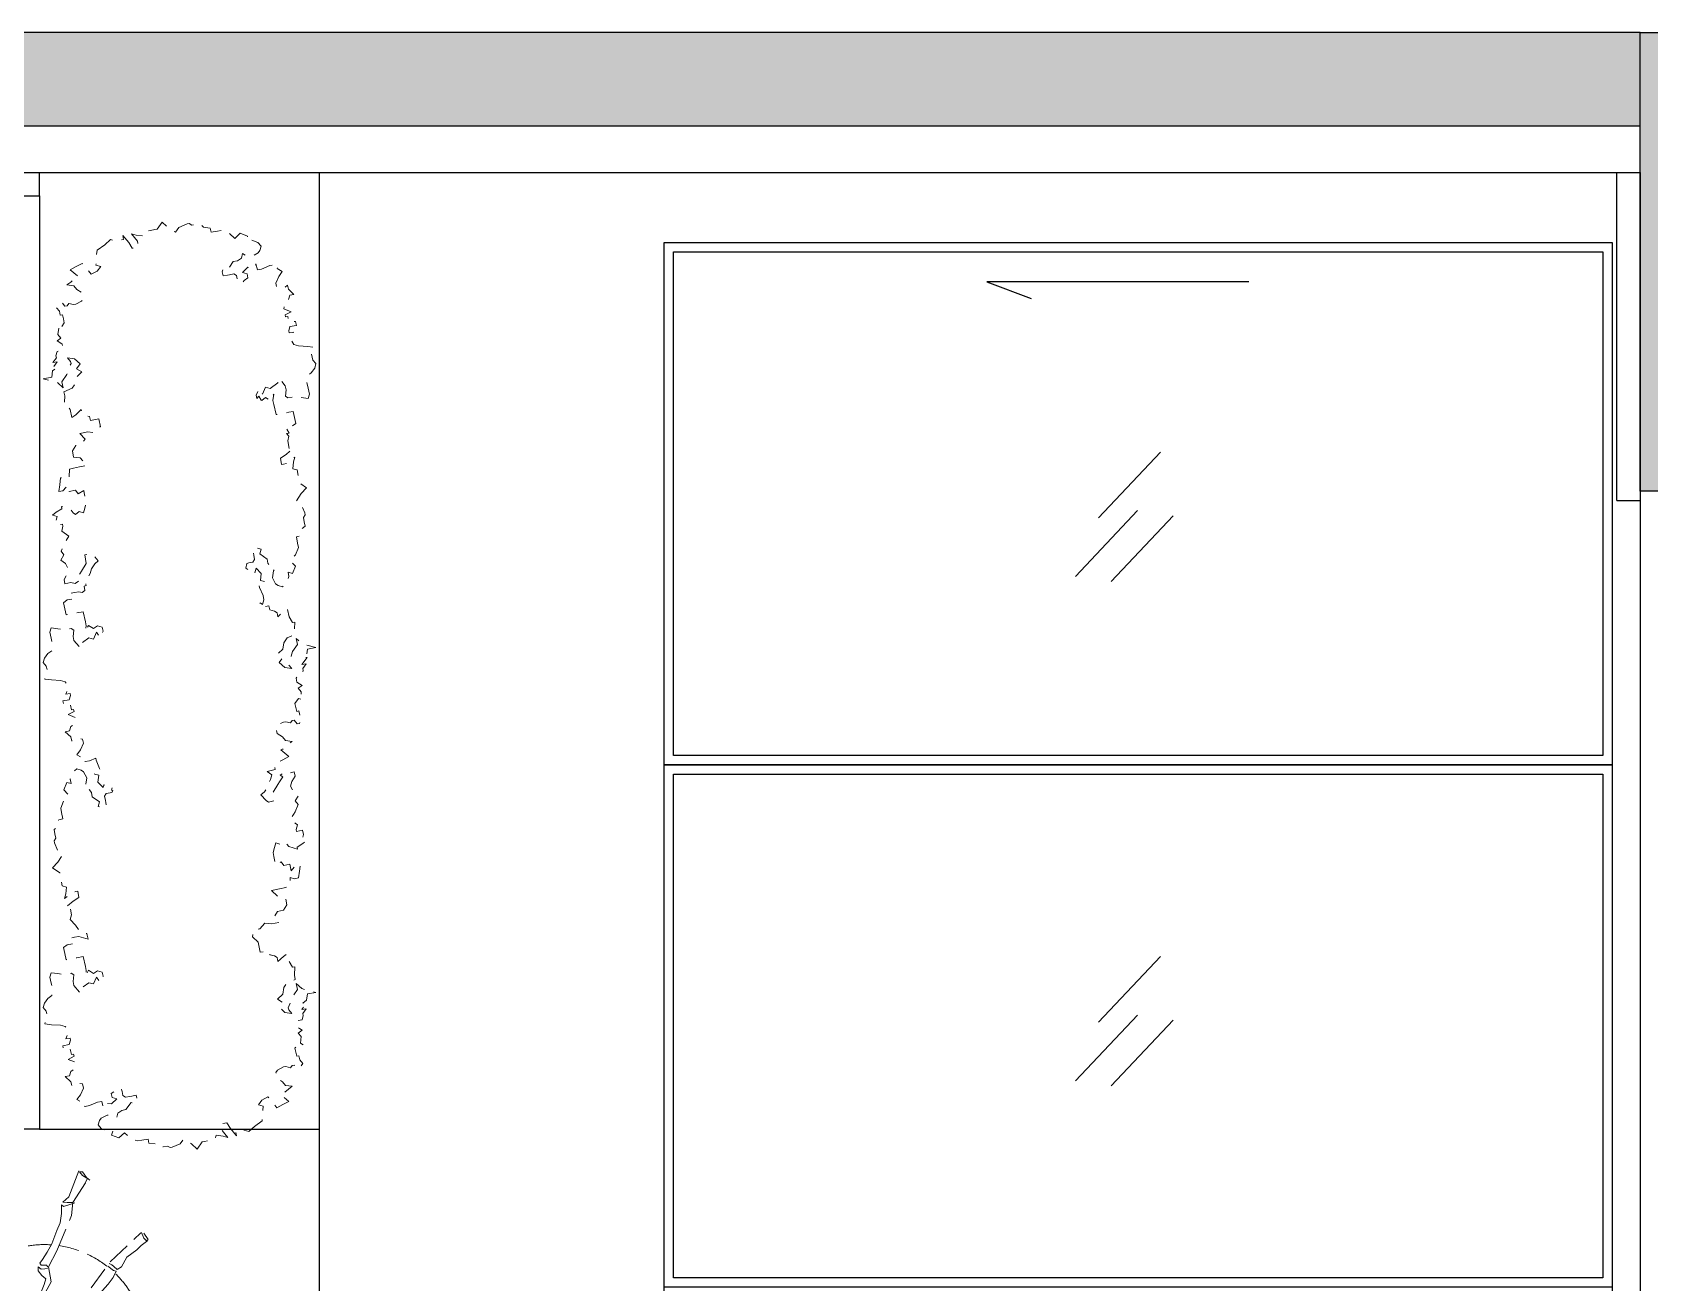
# Model space of a CAD drawing. Header units: millimetres. Extents: x -108767 to 78913, y -380878 to 1470.
# Drawn here: x -52574 to -49111, y -186664 to -183985 of the extents above; entities that cross this region are included whole.
import ezdxf

# ---------------------------------------------------------------- set-up
doc = ezdxf.new("R2010")
doc.units = ezdxf.units.MM
doc.header["$LTSCALE"] = 10
doc.linetypes.add('DASH', pattern=[0.35, 0.25, -0.1])
for name, color, linetype in [('NW-01-wall(原有墙体)', 255, 'Continuous'), ('NW-01-windows(窗户)', 42, 'Continuous'), ('NW-02-fr(地面家具)', 74, 'Continuous'), ('NW-02-free(活动家具)', 241, 'Continuous'), ('NW-03-地面铺装', 8, 'Continuous'), ('NW-05-立面填充', 250, 'Continuous'), ('NW-完成面（用于平面）', 43, 'Continuous')]:
    doc.layers.add(name, color=color, linetype=linetype)

# ---------------------------------------------------------------- blocks, each defined once
blk = doc.blocks.new('A$Cb6984508')
at = {"layer": 'NW-02-free(活动家具)', "color": 8, "linetype": 'DASH', "lineweight": 5, "ltscale": 20}
for p, q in [((501.5, 592.4), (487.3, 555.6)), ((502.4, 590.8), (508.8, 590.3)), ((509.2, 582.3), (502.4, 590.8)), ((508.8, 590.3), (517.4, 578.7)), ((487.3, 555.6), (479.5, 536.7)), ((488.1, 525.1), (515.6, 567.4)), ((518.3, 577.2), (509.2, 582.3)), ((515.6, 567.4), (519.2, 575.6)), ((517.4, 578.7), (524.9, 572.7)), ((464.3, 519.9), (468.5, 516.1)), ((464.3, 519.9), (464.4, 501.5)), ((479.5, 536.7), (467.2, 525.7)), ((467.2, 525.7), (476.1, 524.5)), ((468.5, 516.1), (484.3, 520.9)), ((476.1, 524.5), (488.1, 525.1)), ((484.3, 520.9), (492.9, 523.8)), ((485.5, 496.9), (488.1, 525.1)), ((454, 421.6), (485.5, 496.9)), ((464.4, 501.5), (461.4, 481.3)), ((454.2, 464.9), (443.7, 436.3)), ((461.4, 481.3), (454.2, 464.9)), ((568.3, 397.6), (634.1, 459.5)), ((635.6, 460.3), (640.3, 448.5)), ((650, 445.8), (640.5, 459)), ((235.1, 423.5), (227.7, 411.1)), ((238.2, 425.2), (235.1, 423.5)), ((236.2, 417.9), (240.8, 420.5)), ((237.5, 408.3), (236.2, 417.9)), ((266.2, 393.7), (238, 429.2)), ((433.4, 418.1), (423.7, 402.4)), ((443.7, 436.3), (433.4, 418.1)), ((436.5, 387), (454, 421.6)), ((625.5, 423.7), (603.9, 407.4)), ((634.6, 433), (625.5, 423.7)), ((649.3, 443.4), (634.6, 433)), ((640.3, 448.5), (645.3, 443.2)), ((645.3, 443.2), (650, 445.8)), ((1.4, 400.5), (0, 395.6)), ((0, 395.6), (4.2, 391.8)), ((14.5, 410), (1.4, 400.5)), ((3.3, 393.4), (13.7, 378.7)), ((4.2, 391.8), (8, 396)), ((8, 396), (15.6, 404.4)), ((55, 371.1), (16.9, 409.3)), ((227.7, 411.1), (237.5, 408.3)), ((236.8, 405.9), (248.5, 396.1)), ((248.5, 396.1), (260.9, 388.7)), ((260.9, 388.7), (267.5, 384.2)), ((285.9, 369.9), (266.2, 393.7)), ((267.5, 384.2), (271.9, 376.4)), ((414.1, 386.7), (414.5, 378.7)), ((414.1, 386.7), (420.8, 382.2)), ((423.7, 402.4), (417.7, 394.9)), ((417.7, 394.9), (420.3, 390.2)), ((420.3, 390.2), (432.3, 390.8)), ((420.8, 382.2), (428.7, 382.6)), ((428.7, 382.6), (434.3, 383.7)), ((432.3, 390.8), (434.1, 387.7)), ((434.1, 387.7), (435, 386.1)), ((442.2, 355.2), (436.5, 387)), ((527.8, 341.9), (568.3, 397.6)), ((563.1, 388.5), (575.7, 378.8)), ((571.8, 391.4), (566, 394.3)), ((576, 387.6), (571.8, 391.4)), ((583.5, 381.5), (576, 387.6)), ((592.9, 386.8), (583.5, 381.5)), ((603.9, 407.4), (592.9, 386.8)), ((13.7, 378.7), (21.6, 364.6)), ((16, 369.2), (16, 374.7)), ((21.6, 364.6), (33.3, 354.8)), ((33.3, 354.8), (42.8, 341.7)), ((88.7, 322.3), (55, 371.1)), ((271.9, 376.4), (281.6, 359.2)), ((281.6, 359.2), (292, 344.5)), ((309.1, 339.7), (285.9, 369.9)), ((414.5, 378.7), (422.2, 368.7)), ((422.2, 368.7), (430.6, 361.1)), ((427.3, 348.9), (423, 338.2)), ((430.6, 361.1), (427.3, 348.9)), ((428.9, 331.3), (442.2, 355.2)), ((564.3, 350.1), (556.7, 341.7)), ((574.8, 364.3), (564.3, 350.1)), ((580.9, 377.5), (574.8, 364.3)), ((575.7, 378.8), (580.9, 377.5)), ((42.8, 341.7), (59.4, 330.5)), ((59.4, 330.5), (68, 318.9)), ((68, 318.9), (75.9, 304.8)), ((92.5, 326.5), (88.7, 322.3)), ((144.1, 304.2), (88.7, 322.3)), ((89.7, 302.3), (91.5, 313.6)), ((96.9, 318.7), (91.3, 303.2)), ((91.5, 313.6), (92.5, 326.5)), ((292, 344.5), (305.5, 331.5)), ((305.5, 331.5), (304.7, 314.7)), ((304.7, 314.7), (311.6, 306.2)), ((345.4, 319.1), (309.1, 339.7)), ((315.6, 320.8), (323, 333.2)), ((319.2, 314.6), (315.6, 320.8)), ((318, 305.7), (319.2, 314.6)), ((331.4, 325.6), (325.4, 318.1)), ((325.4, 318.1), (327.2, 315)), ((327.2, 315), (328.9, 311.9)), ((328.9, 311.9), (333.1, 308.1)), ((350.1, 288.9), (345.4, 319.1)), ((418.7, 327.6), (404.6, 305.2)), ((423, 338.2), (418.7, 327.6)), ((420.4, 310), (428.9, 331.3)), ((481.9, 299.5), (527.8, 341.9)), ((531.7, 313.2), (517.8, 301.3)), ((540.8, 322.5), (531.7, 313.2)), ((556.7, 341.7), (540.8, 322.5)), ((75.9, 304.8), (84.6, 293.2)), ((84.6, 293.2), (87.7, 295)), ((87.7, 295), (89.7, 302.3)), ((91.3, 303.2), (94.1, 294.5)), ((94.1, 294.5), (104.1, 287.8)), ((104.1, 287.8), (110.5, 287.3)), ((110.5, 287.3), (132.3, 285.2)), ((132.3, 285.2), (141.3, 280)), ((141.3, 280), (156.2, 271.9)), ((165.6, 291.7), (144.1, 304.2)), ((203.5, 286.3), (165.6, 291.7)), ((191.3, 275.3), (198, 285.3)), ((203.5, 286.3), (199.3, 275.7)), ((237.4, 266.4), (203.5, 286.3)), ((311.6, 306.2), (318, 305.7)), ((333.1, 308.1), (333.3, 304.1)), ((333.3, 304.1), (339, 286.7)), ((339, 286.7), (344.5, 273.3)), ((360.7, 270.1), (350.1, 288.9)), ((391.9, 287.7), (383.6, 276.9)), ((394.8, 293.5), (391.9, 287.7)), ((392.9, 267.7), (407.9, 288.5)), ((400.1, 298.6), (394.8, 293.5)), ((399.9, 240.8), (481.9, 299.5)), ((404.6, 305.2), (400.1, 298.6)), ((407.9, 288.5), (420.4, 310)), ((465.8, 284.2), (468.8, 271.5)), ((480, 273.7), (469.6, 288.4)), ((517.8, 301.3), (480, 273.7)), ((156.2, 271.9), (162.6, 271.5)), ((162.6, 271.5), (168.2, 272.5)), ((168.2, 272.5), (178.6, 272.3)), ((178.6, 272.3), (186.8, 268.7)), ((186.8, 268.7), (191.7, 267.3)), ((191.7, 267.3), (191.3, 275.3)), ((199.3, 275.7), (197, 272.4)), ((197, 272.4), (197.2, 268.4)), ((197.2, 268.4), (199.9, 263.7)), ((199.9, 263.7), (205.6, 260.8)), ((205.6, 260.8), (214.9, 251.6)), ((214.9, 251.6), (229.8, 243.5)), ((229.8, 243.5), (235.3, 244.6)), ((235.3, 244.6), (241.1, 241.7)), ((263.5, 242), (237.4, 266.4)), ((344.5, 273.3), (352.6, 255.3)), ((352.6, 255.3), (357, 247.5)), ((357, 247.5), (370.6, 216.1)), ((380.5, 227.8), (360.7, 270.1)), ((371.1, 255.4), (370.6, 249)), ((370.6, 249), (370.6, 249)), ((378.2, 271.8), (371.1, 255.4)), ((383.6, 276.9), (378.2, 271.8)), ((382.3, 239.1), (391.3, 252.4)), ((391.3, 252.4), (392.9, 267.7)), ((450.5, 253), (432, 238.4)), ((473.9, 266.2), (450.5, 253)), ((468.8, 271.5), (473.9, 266.2)), ((241.1, 241.7), (252.6, 235.9)), ((252.6, 235.9), (264.3, 226)), ((318, 211.1), (263.5, 242)), ((264.3, 226), (275.8, 220.2)), ((275.8, 220.2), (287.6, 210.3)), ((287.6, 210.3), (305.5, 204)), ((357.3, 210.6), (318, 211.1)), ((347.8, 223.8), (339.1, 220.9)), ((359.4, 232.4), (347.8, 223.8)), ((349.3, 210.7), (366.5, 225.6)), ((404.5, 181.7), (357.3, 210.6)), ((361.9, 236.2), (359.4, 232.4)), ((373.1, 209.3), (369.5, 207.2)), ((370.6, 216.1), (371.7, 210.5)), ((371.7, 210.5), (384.3, 199.1)), ((377.2, 234.8), (382.3, 239.1)), ((390, 214.7), (380.5, 227.8)), ((402.3, 240.1), (388.1, 236.2)), ((398.4, 221.5), (388.3, 216.9)), ((437.9, 202.6), (390, 214.7)), ((432, 238.4), (398.4, 221.5)), ((305.5, 204), (317, 198.2)), ((317, 198.2), (327.5, 197.9)), ((327.5, 197.9), (337.2, 195.2)), ((337.2, 195.2), (349.6, 187.8)), ((353.9, 198.4), (348.3, 197.3)), ((349.6, 187.8), (364.3, 183.7)), ((364.3, 183.7), (379.8, 178.1)), ((369.5, 207.2), (366, 205.3)), ((379.8, 178.1), (393.7, 171.5)), ((384.3, 199.1), (391.9, 193.1)), ((391.9, 193.1), (413.8, 187)), ((413.8, 187), (420, 190.5)), ((420, 190.5), (435.6, 184.9)), ((433.9, 169.5), (445.7, 174.1)), ((435.6, 184.9), (439.6, 199.5)), ((438.3, 194.6), (450.3, 195.2)), ((445.7, 174.1), (454.4, 177)), ((450.3, 195.2), (458.3, 195.6)), ((454.4, 177), (465.3, 183.1)), ((458.3, 195.6), (470.1, 200.2)), ((470.1, 200.2), (473.2, 202)), ((393.7, 171.5), (400.4, 167.1)), ((400.4, 167.1), (406.8, 166.6)), ((406.8, 166.6), (417.3, 166.3)), ((417.3, 166.3), (433.9, 169.5))]:
    blk.add_line(p, q, dxfattribs=at)
at = {"layer": 'NW-02-free(活动家具)', "linetype": 'DASH', "lineweight": 5, "ltscale": 20}
for centre, radius, start, end in [((427.4, 217.3), 217.3, 86.0372, 132.6927), ((427.4, 217.3), 217.3, 51.8889, 81.7587), ((427.4, 217.3), 217.3, 170.4287, 45.7971), ((427.4, 217.3), 217.3, 134.6922, 163.9163), ((408.9, 210), 96.1, 134.0352, 177.6488), ((408.9, 210), 96.1, 185.9467, 44.5275), ((408.9, 210), 96.1, 92.2956, 126.8799), ((408.9, 210), 71.6, 60.6471, 95.0097), ((408.9, 210), 96.1, 53.993, 84.6782), ((408.9, 210), 71.6, 141.3739, 179.3102), ((408.9, 210), 71.6, 192.8342, 43.1627), ((408.9, 210), 71.6, 110.6345, 129.7897)]:
    blk.add_arc(centre, radius, start, end, dxfattribs=at)
at = {"layer": 'NW-02-free(活动家具)', "color": 250, "linetype": 'DASH', "lineweight": 5, "ltscale": 20}
for centre, radius, start, end in [((701.9, 189.4), 117, 158.4664, 185.3318), ((602.2, 265.5), 34.3, 254.6084, 302.4243), ((427.4, 217.3), 194.2, 350.3584, 5.6855), ((574.3, 152.8), 60.3, 146.8048, 271.812), ((581.3, 249.2), 85.5, 227.8553, 293.9257), ((594, 225.1), 47.3, 259.4753, 301.5479), ((427.4, 217.3), 194.2, 320.0548, 346.2308)]:
    blk.add_arc(centre, radius, start, end, dxfattribs=at)

msp = doc.modelspace()

# ---------------------------------------------------------------- hatches: boundary and pattern name
at = {"layer": 'NW-01-wall(原有墙体)'}
h = msp.add_hatch(color=250, dxfattribs=at)
h.dxf.hatch_style = 1
h.paths.add_polyline_path([(-49130.9, -183985.5), (-58928.9, -183985.5), (-58928.9, -187463.5), (-59383.9, -187463.5), (-59383.9, -188128.5), (-58253.9, -188128.5), (-58253.9, -188223.5), (-58203.9, -188223.5), (-58203.9, -188273.5), (-58068.9, -188273.5), (-58013.9, -188273.5), (-57933.9, -188273.5), (-57933.9, -188223.5), (-57883.9, -188223.5), (-57883.9, -188128.5), (-57758.9, -188128.5), (-57758.9, -187463.5), (-58708.9, -187463.5), (-58708.9, -184185.5), (-49130.9, -184185.5)])
h = msp.add_hatch(color=250, dxfattribs=at)
h.dxf.hatch_style = 1
h.paths.add_polyline_path([(-42295.9, -189890.5), (-41795.9, -189890.5), (-41795.9, -183985.5), (-49130.9, -183985.5), (-49130.9, -184185.5), (-49130.9, -184968.5), (-48910.9, -184968.5), (-48910.9, -184185.5), (-46133.9, -184185.5), (-42095.9, -184185.5), (-42095.9, -189668.5), (-44413.9, -189668.5), (-44413.9, -189270.5), (-44633.9, -189270.5), (-44633.9, -189668.5), (-44723.9, -189668.5), (-44723.9, -189890.5), (-44328.9, -189890.5), (-44328.9, -190430.5), (-44288.9, -190430.5), (-44128.9, -190430.5), (-44128.9, -189890.5), (-42515.9, -189890.5), (-42515.9, -191453.5), (-44128.9, -191453.5), (-44128.9, -191673.5), (-42515.9, -191673.5), (-42515.9, -193568.5), (-51705.9, -193568.5), (-51705.9, -192912.5), (-51945.9, -192912.5), (-51945.9, -193568.5), (-51945.9, -193788.5), (-42295.9, -193788.5)])

# ---------------------------------------------------------------- linework, layer by layer
at = {"layer": 'NW-01-wall(原有墙体)', "ltscale": 10}
for p, q in [((-49130.9, -183985.5), (-58928.9, -183985.5)), ((-49130.9, -184968.5), (-49130.9, -183985.5)), ((-58708.9, -184185.5), (-49130.9, -184185.5)), ((-48910.9, -184968.5), (-49130.9, -184968.5))]:
    msp.add_line(p, q, dxfattribs=at)
msp.add_lwpolyline([(-49130.9, -183985.5), (-41795.9, -183985.5), (-41795.9, -189890.5), (-42295.9, -189890.5), (-42295.9, -193788.5), (-51945.9, -193788.5), (-51945.9, -189668.5), (-49130.9, -189668.5)], dxfattribs=at)
at = {"layer": 'NW-01-wall(原有墙体)'}
msp.add_lwpolyline([(-51220.9, -187588), (-51220.9, -184435.5), (-49190.9, -184435.5), (-49190.9, -187588)], close=True, dxfattribs=at)
at = {"layer": 'NW-01-windows(窗户)'}
msp.add_line((-49130.9, -184968.5), (-49130.9, -187603.5), dxfattribs=at)
at = {"layer": 'NW-01-windows(窗户)', "color": 8}
for points in [[(-51220.9, -185554.8), (-51220.9, -184435.5), (-49190.9, -184435.5), (-49190.9, -185554.8)], [(-51200.9, -185534.8), (-51200.9, -184455.5), (-49210.9, -184455.5), (-49210.9, -185534.8)], [(-51220.9, -186674.1), (-51220.9, -185554.8), (-49190.9, -185554.8), (-49190.9, -186674.1)], [(-51200.9, -186654.1), (-51200.9, -185574.8), (-49210.9, -185574.8), (-49210.9, -186654.1)]]:
    msp.add_lwpolyline(points, close=True, dxfattribs=at)
at = {"layer": 'NW-02-fr(地面家具)'}
msp.add_lwpolyline([(-51220.9, -187588), (-51958.9, -187588), (-51958.9, -184285.5), (-49130.9, -184285.5), (-49130.9, -184968.5)], dxfattribs=at)
msp.add_lwpolyline([(-57658.9, -184335.5), (-52558.9, -184335.5), (-52558.9, -186335.5), (-57658.9, -186335.5)], close=True, dxfattribs=at)
at = {"layer": 'NW-02-free(活动家具)', "color": 8, "linetype": 'DASH', "lineweight": 5, "ltscale": 20, "flags": 128}
msp.add_lwpolyline([(-52471.8, -184695.9), (-52483.8, -184684.6), (-52498.6, -184682.8), (-52492.1, -184690.6), (-52491.1, -184694.9), (-52497.4, -184709.4), (-52500.1, -184718.8), (-52511, -184734.2), (-52508.2, -184747.1), (-52520.2, -184735.8), (-52550.6, -184727.8), (-52532.2, -184724.5), (-52530.5, -184710.8), (-52522.3, -184704.9), (-52531.4, -184706.5), (-52520.5, -184691.2), (-52529.7, -184692.8), (-52522.4, -184682.6), (-52523.4, -184678.3), (-52520.7, -184668.9), (-52511.5, -184667.2), (-52507.9, -184662.1), (-52509.8, -184653.5), (-52515.4, -184650), (-52520.9, -184646.5), (-52512.7, -184640.6), (-52519.2, -184632.8), (-52517.4, -184619.1), (-52523, -184615.6), (-52512.8, -184618.3), (-52505.6, -184608.1), (-52507.5, -184599.5), (-52509.4, -184590.9), (-52514, -184591.7), (-52515.9, -184583.1), (-52522.4, -184575.3), (-52515.1, -184565.1), (-52510.5, -184564.3), (-52504, -184572.1), (-52499.4, -184571.2), (-52495.8, -184566.1), (-52485.7, -184568.8), (-52481.1, -184568), (-52468.3, -184561.2), (-52464.6, -184556.1), (-52467.5, -184543.2), (-52478.6, -184536.2), (-52485.1, -184528.5), (-52499.8, -184526.6), (-52491.6, -184520.7), (-52479.7, -184509.6), (-52475.1, -184508.8), (-52492.7, -184494.1), (-52479.9, -184487.3), (-52467.1, -184480.6), (-52460.6, -184488.4), (-52447.6, -184503.9), (-52434.8, -184497.2), (-52427.5, -184486.9), (-52437.6, -184484.3), (-52435.9, -184470.6), (-52436.9, -184466.3), (-52435.1, -184452.5), (-52418.7, -184440.7), (-52406.8, -184429.6), (-52396.7, -184432.3), (-52378.4, -184429), (-52380.3, -184420.4), (-52367.3, -184436), (-52359.8, -184448.1), (-52346.1, -184445.6), (-52347, -184441.3), (-52348.9, -184432.7), (-52355.4, -184424.9), (-52361.9, -184417.2), (-52351.8, -184419.8), (-52337.1, -184421.7), (-52334.4, -184412.3), (-52320.6, -184409.8), (-52311.5, -184408.2), (-52306.9, -184407.4), (-52296, -184392), (-52283.9, -184403.3), (-52267.3, -184413.7), (-52260, -184403.5), (-52242.6, -184395.9), (-52238.1, -184395.1), (-52232.5, -184398.6), (-52223.3, -184397), (-52214.2, -184395.3), (-52207.7, -184403.1), (-52193, -184404.9), (-52191.1, -184413.5), (-52177.3, -184411.1), (-52168.1, -184409.5), (-52152.4, -184415.6), (-52140.4, -184426.9), (-52128.6, -184415.8), (-52112.9, -184422), (-52115.6, -184431.4), (-52106.4, -184429.7), (-52090.7, -184435.9), (-52084.2, -184443.7), (-52086.9, -184453.1), (-52090.6, -184458.2), (-52103.4, -184465), (-52118.1, -184463.1), (-52123.6, -184459.6), (-52126.3, -184469), (-52134.5, -184475), (-52143.7, -184476.6), (-52154.6, -184492), (-52164.7, -184489.3), (-52167.4, -184498.7), (-52165.5, -184507.3), (-52156.3, -184505.7), (-52151.7, -184504.8), (-52142.6, -184503.2), (-52137, -184506.7), (-52135.1, -184515.3), (-52134.2, -184519.6), (-52124, -184522.3), (-52120.4, -184517.1), (-52112.2, -184511.2), (-52114.1, -184502.6), (-52124.2, -184499.9), (-52112.4, -184488.9), (-52097.7, -184490.7), (-52095, -184481.3), (-52092.1, -184494.2), (-52082.9, -184492.6), (-52065.5, -184485), (-52056.4, -184483.4), (-52046.2, -184486.1), (-52049.9, -184491.2), (-52038.8, -184498.1), (-52046.1, -184508.4), (-52052.4, -184522.9), (-52050.5, -184531.5), (-52035.8, -184533.3), (-52027.5, -184527.4), (-52025.6, -184536), (-52013.6, -184547.3), (-52022.8, -184548.9), (-52025.5, -184558.3), (-52033.7, -184564.2), (-52035.4, -184578), (-52019.7, -184584.1), (-52032.6, -184590.9), (-52031.6, -184595.2), (-52027, -184594.3), (-52024.2, -184607.2), (-52015, -184605.6), (-52010.4, -184604.8), (-52008.5, -184613.4), (-52022.3, -184615.8), (-52024.9, -184625.2), (-52024, -184629.5), (-52014.8, -184627.9), (-52021.1, -184642.4), (-52013.7, -184654.5), (-52003.6, -184657.2), (-51984.2, -184658.2), (-51969.5, -184660.1), (-51975.9, -184674.6), (-51973, -184687.5), (-51966.5, -184695.3), (-51969.2, -184704.7), (-51976.5, -184714.9), (-51984.7, -184720.8), (-51986.4, -184734.6), (-51983.5, -184747.5), (-51980.7, -184760.4), (-51983.4, -184769.8), (-51998.1, -184767.9), (-52012.8, -184766.1), (-52026.6, -184768.5), (-52032.1, -184765), (-52030.4, -184751.3), (-52032.3, -184742.7), (-52045.3, -184727.2), (-52049.9, -184728), (-52047.9, -184736.6), (-52064.4, -184748.4), (-52074.5, -184745.8), (-52080.8, -184760.3), (-52088.3, -184748.2), (-52094.6, -184762.8), (-52093, -184769.8), (-52088.8, -184764.8), (-52084.1, -184773.6), (-52082.6, -184774), (-52074.3, -184768.1), (-52063.3, -184775.1), (-52056.9, -184760.5), (-52058.7, -184774.2), (-52056.8, -184782.8), (-52052, -184804.3), (-52038.2, -184801.9), (-52024.5, -184799.4), (-52015.3, -184797.8), (-52012.5, -184810.7), (-52009.6, -184823.6), (-52017.8, -184829.5), (-52031.6, -184832), (-52024.1, -184844.1), (-52029.6, -184845), (-52024.3, -184850.6), (-52027, -184860.7), (-52023.7, -184879.1), (-52015.1, -184877.2), (-52030.7, -184890.2), (-52042.8, -184897.6), (-52040.3, -184911.4), (-52036, -184910.4), (-52027.4, -184908.5), (-52019.6, -184902), (-52011.9, -184895.5), (-52014.5, -184905.7), (-52016.4, -184920.4), (-52007, -184923.1), (-52004.5, -184936.8), (-52002.9, -184946), (-52002.1, -184950.6), (-51986.7, -184961.5), (-51998, -184973.5), (-52008.4, -184990.1), (-51998.2, -184997.4), (-51990.6, -185014.8), (-51989.8, -185019.4), (-51993.3, -185024.9), (-51991.7, -185034.1), (-51990, -185043.3), (-51997.8, -185049.8), (-51999.6, -185064.5), (-52008.2, -185066.4), (-52005.8, -185080.2), (-52004.2, -185089.3), (-52010.3, -185105), (-52021.6, -185117), (-52010.5, -185128.9), (-52016.7, -185144.6), (-52026.1, -185141.9), (-52024.4, -185151.1), (-52030.6, -185166.7), (-52038.4, -185173.2), (-52047.8, -185170.5), (-52052.9, -185166.9), (-52059.7, -185154.1), (-52057.8, -185139.4), (-52054.3, -185133.8), (-52063.7, -185131.2), (-52069.7, -185122.9), (-52071.3, -185113.8), (-52086.6, -185102.8), (-52084, -185092.7), (-52093.4, -185090), (-52102, -185091.9), (-52100.4, -185101.1), (-52099.5, -185105.7), (-52097.9, -185114.9), (-52101.4, -185120.4), (-52110, -185122.3), (-52114.3, -185123.3), (-52117, -185133.4), (-52111.8, -185137), (-52105.9, -185145.3), (-52097.3, -185143.4), (-52094.6, -185133.2), (-52083.6, -185145.1), (-52085.4, -185159.8), (-52076, -185162.5), (-52088.9, -185165.3), (-52087.3, -185174.5), (-52079.7, -185191.9), (-52078.1, -185201.1), (-52080.8, -185211.2), (-52085.9, -185207.6), (-52087.3, -185209.9), (-52085.7, -185217.3), (-52067.3, -185214), (-52065.4, -185222.6), (-52055.3, -185225.3), (-52049.8, -185228.8), (-52047.9, -185237.4), (-52036, -185226.3), (-52027.8, -185220.4), (-52024, -185237.6), (-52016.5, -185249.7), (-52011.9, -185248.8), (-52012.7, -185266.9), (-52010.8, -185275.5), (-52028.2, -185283), (-52035.5, -185293.3), (-52037.2, -185307), (-52049.1, -185318), (-52038, -185325), (-52045.3, -185335.2), (-52033.2, -185346.5), (-52018.5, -185348.3), (-52025, -185340.5), (-52026, -185336.2), (-52019.6, -185321.7), (-52017, -185312.3), (-52006.1, -185296.9), (-52008.9, -185284.1), (-51996.9, -185295.3), (-51966.5, -185303.3), (-51984.9, -185306.6), (-51986.6, -185320.3), (-51994.8, -185326.2), (-51985.6, -185324.6), (-51996.5, -185339.9), (-51987.4, -185338.3), (-51994.6, -185348.5), (-51993.7, -185352.8), (-51996.4, -185362.2), (-52005.5, -185363.9), (-52009.2, -185369), (-52007.3, -185377.6), (-52001.7, -185381.1), (-51996.2, -185384.6), (-52004.4, -185390.5), (-51997.9, -185398.3), (-51999.6, -185412), (-51994.1, -185415.5), (-52004.2, -185412.8), (-52011.5, -185423), (-52009.6, -185431.6), (-52007.7, -185440.2), (-52003.1, -185439.4), (-52001.2, -185448), (-51994.7, -185455.8), (-52002, -185466), (-52006.6, -185466.8), (-52013.1, -185459.1), (-52017.6, -185459.9), (-52021.3, -185465), (-52031.4, -185462.3), (-52036, -185463.1), (-52048.8, -185469.9), (-52052.4, -185475), (-52049.6, -185487.9), (-52038.5, -185494.9), (-52032, -185502.6), (-52017.3, -185504.5), (-52025.5, -185510.4), (-52037.4, -185521.5), (-52042, -185522.3), (-52024.4, -185537), (-52037.2, -185543.8), (-52048.4, -185549.7), (-52055.6, -185555.7), (-52054, -185564.9), (-52071.2, -185568.7), (-52061, -185576), (-52063.6, -185586.1), (-52067.1, -185591.6), (-52069.8, -185601.8), (-52076.7, -185612.9), (-52084.5, -185619.3), (-52073.5, -185631.2), (-52068.3, -185634.8), (-52055.5, -185632), (-52057.1, -185622.8), (-52058.7, -185613.6), (-52048.3, -185597), (-52044.8, -185591.5), (-52037.8, -185580.4), (-52042.9, -185576.8), (-52035.2, -185570.3), (-52025.7, -185572.9), (-52012.9, -185570.1), (-52011.2, -185579.3), (-52018.2, -185590.3), (-52020.8, -185600.5), (-52014.1, -185613.3), (-52003.9, -185620.6), (-52010.8, -185631.6), (-52004.9, -185639.9), (-52011, -185655.5), (-52014.5, -185661.1), (-52021.5, -185672.1), (-52011.3, -185679.4), (-52006.1, -185683), (-52008.8, -185693.2), (-52008, -185697.8), (-51995.1, -185694.9), (-51993.5, -185704.1), (-51996.1, -185714.2), (-51986.7, -185716.9), (-51994.5, -185723.4), (-52006.6, -185730.8), (-52005.8, -185735.4), (-52015.2, -185732.7), (-52024.6, -185730), (-52030.5, -185721.8), (-52035.6, -185718.2), (-52043.4, -185724.7), (-52052.8, -185722), (-52055.5, -185732.1), (-52058.2, -185742.3), (-52056.5, -185751.4), (-52054.1, -185765.2), (-52053.3, -185769.8), (-52041.2, -185762.3), (-52035.2, -185770.6), (-52022.3, -185767.7), (-52019.9, -185781.5), (-52008.6, -185769.4), (-52000, -185767.5), (-52001.9, -185782.2), (-52003.7, -185797), (-52012.3, -185798.9), (-52021.7, -185796.2), (-52022.8, -185815.5), (-52031.4, -185817.4), (-52044.3, -185820.2), (-52061.5, -185824), (-52045.3, -185839.5), (-52031.6, -185841.3), (-52029.1, -185855), (-52036.1, -185866.1), (-52049, -185869), (-52056, -185880), (-52044.9, -185891.9), (-52062.1, -185895.7), (-52075.8, -185894), (-52087.1, -185906), (-52100.9, -185909.1), (-52100.8, -185909.7), (-52102.5, -185923.4), (-52090.5, -185934.7), (-52085.7, -185956.2), (-52067.3, -185952.9), (-52065.4, -185961.5), (-52055.3, -185964.2), (-52049.8, -185967.6), (-52047.9, -185976.2), (-52036, -185965.2), (-52027.8, -185959.2), (-52024, -185976.4), (-52016.5, -185988.5), (-52011.9, -185987.7), (-52012.7, -186005.7), (-52010.8, -186014.3), (-52028.2, -186021.9), (-52035.5, -186032.1), (-52037.2, -186045.8), (-52049.1, -186056.9), (-52038, -186063.8), (-52045.3, -186074.1), (-52033.2, -186085.3), (-52018.5, -186087.2), (-52025, -186079.4), (-52026, -186075.1), (-52019.6, -186060.6), (-52017, -186051.2), (-52006.1, -186035.8), (-52008.9, -186022.9), (-51996.9, -186034.2), (-51966.5, -186042.2), (-51984.9, -186045.4), (-51986.6, -186059.1), (-51994.8, -186065.1), (-51985.6, -186063.4), (-51996.5, -186078.8), (-51987.4, -186077.2), (-51994.6, -186087.4), (-51993.7, -186091.7), (-51996.4, -186101.1), (-52005.5, -186102.7), (-52009.2, -186107.9), (-52007.3, -186116.5), (-52001.7, -186119.9), (-51996.2, -186123.4), (-52004.4, -186129.3), (-51997.9, -186137.1), (-51999.6, -186150.8), (-51994.1, -186154.3), (-52004.2, -186151.7), (-52011.5, -186161.9), (-52009.6, -186170.5), (-52007.7, -186179.1), (-52003.1, -186178.3), (-52001.2, -186186.9), (-51994.7, -186194.6), (-52002, -186204.9), (-52006.6, -186205.7), (-52013.1, -186197.9), (-52017.6, -186198.7), (-52021.3, -186203.8), (-52031.4, -186201.2), (-52036, -186202), (-52048.8, -186208.7), (-52052.4, -186213.9), (-52049.6, -186226.8), (-52038.5, -186233.7), (-52032, -186241.5), (-52017.3, -186243.3), (-52025.5, -186249.3), (-52037.4, -186260.3), (-52042, -186261.1), (-52024.4, -186275.9), (-52037.2, -186282.6), (-52050, -186289.4), (-52056.5, -186281.6), (-52069.5, -186266), (-52082.3, -186272.8), (-52089.6, -186283), (-52079.4, -186285.7), (-52081.2, -186299.4), (-52080.2, -186303.7), (-52081.9, -186317.4), (-52098.4, -186329.3), (-52110.2, -186340.3), (-52120.4, -186337.7), (-52138.7, -186340.9), (-52136.8, -186349.5), (-52149.8, -186334), (-52157.2, -186321.9), (-52171, -186324.3), (-52170, -186328.6), (-52168.1, -186337.2), (-52161.7, -186345), (-52155.2, -186352.8), (-52165.3, -186350.1), (-52180, -186348.3), (-52182.7, -186357.7), (-52196.4, -186360.2), (-52205.6, -186361.8), (-52210.2, -186362.6), (-52221.1, -186377.9), (-52233.1, -186366.7), (-52249.8, -186356.2), (-52257, -186366.5), (-52274.4, -186374), (-52279, -186374.9), (-52284.6, -186371.4), (-52293.7, -186373), (-52302.9, -186374.6), (-52309.4, -186366.9), (-52324.1, -186365), (-52326, -186356.4), (-52339.8, -186358.9), (-52349, -186360.5), (-52364.6, -186354.4), (-52376.7, -186343.1), (-52388.5, -186354.1), (-52404.2, -186348), (-52401.5, -186338.6), (-52410.7, -186340.2), (-52426.3, -186334.1), (-52432.8, -186326.3), (-52430.1, -186316.9), (-52426.5, -186311.8), (-52413.7, -186305), (-52399, -186306.9), (-52393.5, -186310.3), (-52390.8, -186300.9), (-52382.5, -186295), (-52373.4, -186293.4), (-52362.5, -186278), (-52352.3, -186280.7), (-52349.7, -186271.3), (-52351.6, -186262.7), (-52360.7, -186264.3), (-52365.3, -186265.1), (-52374.5, -186266.7), (-52380, -186263.3), (-52381.9, -186254.7), (-52382.9, -186250.4), (-52393, -186247.7), (-52396.7, -186252.8), (-52404.9, -186258.8), (-52403, -186267.4), (-52392.8, -186270), (-52404.7, -186281.1), (-52419.4, -186279.2), (-52422.1, -186288.6), (-52425, -186275.7), (-52434.1, -186277.4), (-52451.5, -186284.9), (-52460.7, -186286.6), (-52470.8, -186283.9), (-52467.2, -186278.8), (-52478.3, -186271.8), (-52471, -186261.6), (-52464.7, -186247.1), (-52466.6, -186238.5), (-52481.3, -186236.6), (-52489.5, -186242.6), (-52491.4, -186234), (-52503.5, -186222.7), (-52494.3, -186221.1), (-52491.6, -186211.6), (-52483.4, -186205.7), (-52481.7, -186192), (-52497.3, -186185.9), (-52484.5, -186179.1), (-52485.5, -186174.8), (-52490.1, -186175.6), (-52492.9, -186162.7), (-52502.1, -186164.4), (-52506.7, -186165.2), (-52508.6, -186156.6), (-52494.8, -186154.1), (-52492.1, -186144.7), (-52493.1, -186140.4), (-52502.3, -186142.1), (-52495.9, -186127.5), (-52503.4, -186115.4), (-52513.5, -186112.8), (-52532.8, -186111.7), (-52547.5, -186109.9), (-52541.2, -186095.4), (-52544.1, -186082.5), (-52550.6, -186074.7), (-52547.9, -186065.3), (-52540.6, -186055), (-52532.4, -186049.1), (-52530.7, -186035.4), (-52533.5, -186022.5), (-52536.4, -186009.6), (-52533.7, -186000.2), (-52519, -186002), (-52504.3, -186003.9), (-52490.5, -186001.4), (-52485, -186004.9), (-52486.7, -186018.6), (-52484.8, -186027.2), (-52471.8, -186042.8), (-52467.2, -186042), (-52469.1, -186033.4), (-52452.7, -186021.5), (-52442.6, -186024.2), (-52436.2, -186009.6), (-52428.8, -186021.7), (-52422.5, -186007.2), (-52424.4, -185998.6), (-52434.5, -185995.9), (-52442.7, -186001.9), (-52453.8, -185994.9), (-52460.1, -186009.4), (-52458.4, -185995.7), (-52460.3, -185987.1), (-52465.1, -185965.6), (-52478.8, -185968.1), (-52492.6, -185970.5), (-52501.8, -185972.2), (-52504.6, -185959.3), (-52507.5, -185946.4), (-52499.3, -185940.4), (-52485.5, -185938), (-52492.9, -185925.9), (-52483.8, -185924.3), (-52474.6, -185922.6), (-52454.3, -185928), (-52456.2, -185919.4), (-52457, -185916.2), (-52469.8, -185914.5), (-52481.7, -185898.1), (-52492.7, -185886.2), (-52490.1, -185876.1), (-52493.3, -185857.8), (-52501.9, -185859.7), (-52486.4, -185846.7), (-52474.3, -185839.2), (-52476.8, -185825.5), (-52481.1, -185826.4), (-52489.7, -185828.3), (-52497.4, -185834.8), (-52505.2, -185841.3), (-52502.5, -185831.2), (-52500.7, -185816.5), (-52510.1, -185813.8), (-52512.6, -185800), (-52514.2, -185790.9), (-52515, -185786.3), (-52530.4, -185775.4), (-52519.1, -185763.3), (-52508.7, -185746.7), (-52518.9, -185739.4), (-52526.5, -185722), (-52527.3, -185717.5), (-52523.8, -185711.9), (-52525.4, -185702.7), (-52527.1, -185693.6), (-52519.3, -185687.1), (-52517.4, -185672.4), (-52508.8, -185670.5), (-52511.3, -185656.7), (-52512.9, -185647.5), (-52506.8, -185631.9), (-52495.5, -185619.8), (-52506.6, -185608), (-52500.4, -185592.3), (-52491, -185595), (-52492.6, -185585.8), (-52486.5, -185570.1), (-52478.7, -185563.6), (-52469.3, -185566.3), (-52464.2, -185570), (-52457.4, -185582.8), (-52459.3, -185597.5), (-52462.8, -185603), (-52453.3, -185605.7), (-52447.4, -185613.9), (-52445.8, -185623.1), (-52430.4, -185634), (-52433.1, -185644.1), (-52423.7, -185646.8), (-52415.1, -185644.9), (-52416.7, -185635.7), (-52417.5, -185631.2), (-52419.2, -185622), (-52415.7, -185616.4), (-52407.1, -185614.5), (-52402.8, -185613.6), (-52401.9, -185610), (-52404.2, -185609.1), (-52402.1, -185602), (-52404.6, -185600.3), (-52410.7, -185601.4), (-52420.8, -185597.4), (-52422.4, -185603.6), (-52433.5, -185591.8), (-52431.6, -185577.1), (-52441, -185574.4), (-52428.1, -185571.5), (-52429.8, -185562.3), (-52437.3, -185544.9), (-52438.2, -185540.3), (-52451.5, -185546.1), (-52460.7, -185547.7), (-52470.8, -185545), (-52467.2, -185539.9), (-52478.3, -185533), (-52471, -185522.7), (-52464.7, -185508.2), (-52466.6, -185499.6), (-52481.3, -185497.8), (-52489.5, -185503.7), (-52491.4, -185495.1), (-52503.5, -185483.8), (-52494.3, -185482.2), (-52491.6, -185472.8), (-52483.4, -185466.9), (-52481.7, -185453.1), (-52497.3, -185447), (-52484.5, -185440.2), (-52485.5, -185435.9), (-52490.1, -185436.8), (-52492.9, -185423.9), (-52502.1, -185425.5), (-52506.7, -185426.3), (-52508.6, -185417.7), (-52494.8, -185415.3), (-52492.1, -185405.9), (-52493.1, -185401.6), (-52502.3, -185403.2), (-52495.9, -185388.7), (-52503.4, -185376.6), (-52513.5, -185373.9), (-52532.8, -185372.9), (-52547.5, -185371), (-52541.2, -185356.5), (-52544.1, -185343.6), (-52550.6, -185335.8), (-52547.9, -185326.4), (-52540.6, -185316.2), (-52532.4, -185310.3), (-52530.7, -185296.5), (-52533.5, -185283.6), (-52536.4, -185270.7), (-52533.7, -185261.3), (-52519, -185263.2), (-52504.3, -185265), (-52490.5, -185262.6), (-52485, -185266.1), (-52486.7, -185279.8), (-52484.8, -185288.4), (-52471.8, -185303.9), (-52467.2, -185303.1), (-52469.1, -185294.5), (-52452.7, -185282.7), (-52442.6, -185285.3), (-52436.2, -185270.8), (-52428.8, -185282.9), (-52422.5, -185268.3), (-52424.4, -185259.7), (-52434.5, -185257.1), (-52442.7, -185263), (-52453.8, -185256), (-52460.1, -185270.6), (-52458.4, -185256.9), (-52460.3, -185248.3), (-52465.1, -185226.8), (-52478.8, -185229.2), (-52492.6, -185231.7), (-52501.8, -185233.3), (-52504.6, -185220.4), (-52507.5, -185207.5), (-52499.3, -185201.6), (-52485.5, -185199.1), (-52492.9, -185187.1), (-52483.8, -185185.4), (-52474.6, -185183.8), (-52467, -185185.8), (-52461.4, -185181.1), (-52463.1, -185172), (-52458.4, -185170.9), (-52459.1, -185167.6), (-52460.1, -185163.3), (-52456, -185160.4), (-52453.5, -185150.8), (-52450, -185145.2), (-52447.3, -185135.1), (-52440.3, -185124), (-52432.6, -185117.5), (-52443.6, -185105.7), (-52448.7, -185102), (-52461.6, -185104.9), (-52460, -185114.1), (-52458.4, -185123.2), (-52468.8, -185139.8), (-52472.3, -185145.4), (-52479.2, -185156.5), (-52474.1, -185160.1), (-52481.9, -185166.6), (-52491.3, -185163.9), (-52504.2, -185166.8), (-52505.9, -185157.6), (-52498.9, -185146.5), (-52496.2, -185136.4), (-52503, -185123.6), (-52513.2, -185116.3), (-52506.2, -185105.2), (-52512.2, -185097), (-52506, -185081.3), (-52502.5, -185075.8), (-52495.6, -185064.7), (-52505.8, -185057.5), (-52510.9, -185053.8), (-52508.3, -185043.7), (-52509.1, -185039.1), (-52522, -185042), (-52523.6, -185032.8), (-52520.9, -185022.7), (-52530.4, -185020), (-52522.6, -185013.5), (-52510.5, -185006), (-52511.3, -185001.5), (-52501.9, -185004.1), (-52492.5, -185006.8), (-52486.6, -185015), (-52481.4, -185018.7), (-52473.7, -185012.2), (-52464.2, -185014.9), (-52461.6, -185004.7), (-52458.9, -184994.6), (-52460.6, -184985.4), (-52463, -184971.7), (-52463.8, -184967.1), (-52475.9, -184974.5), (-52481.8, -184966.3), (-52494.7, -184969.2), (-52497.2, -184955.4), (-52508.4, -184967.4), (-52517, -184969.3), (-52515.2, -184954.6), (-52513.3, -184939.9), (-52504.7, -184938), (-52495.3, -184940.7), (-52494.3, -184921.4), (-52485.7, -184919.5), (-52472.8, -184916.6), (-52455.6, -184912.8), (-52471.8, -184897.3), (-52485.5, -184895.6), (-52487.9, -184881.8), (-52481, -184870.7), (-52468.1, -184867.9), (-52461.1, -184856.8), (-52472.2, -184845), (-52455, -184841.1), (-52441.3, -184842.9), (-52430, -184830.8), (-52427.7, -184830.3), (-52431.4, -184813.8), (-52449.7, -184817.1), (-52451.6, -184808.5), (-52461.8, -184805.8), (-52467.3, -184802.3), (-52469.2, -184793.7), (-52481.1, -184804.8), (-52489.3, -184810.7), (-52493.1, -184793.5), (-52500.5, -184781.4), (-52505.1, -184782.3), (-52504.3, -184764.2), (-52506.3, -184755.6), (-52488.9, -184748.1), (-52481.6, -184737.9), (-52479.9, -184724.1), (-52468, -184713.1), (-52479.1, -184706.1)], close=True, dxfattribs=at)
at = {"layer": 'NW-03-地面铺装', "color": 8}
msp.add_line((-52558.9, -186335.5), (-51958.9, -186335.5), dxfattribs=at)
at = {"layer": 'NW-05-立面填充', "color": 250, "linetype": 'Continuous'}
for points in [[(-49969.1, -184520.3), (-50529.7, -184520.3), (-50434.9, -184555.9)], [(-50157.8, -184884.6), (-50290.7, -185025.9)], [(-50207.4, -185010.2), (-50340.2, -185151.5)], [(-50130.6, -185021), (-50263.5, -185162.3)], [(-50157.8, -185965.1), (-50290.7, -186106.4)], [(-50207.4, -186090.7), (-50340.2, -186232)], [(-50130.6, -186101.5), (-50263.5, -186242.8)]]:
    msp.add_lwpolyline(points, dxfattribs=at)
at = {"layer": 'NW-完成面（用于平面）'}
for p, q in [((-58608.9, -184285.5), (-49180.9, -184285.5)), ((-49180.9, -184988.5), (-49180.9, -184285.5)), ((-49180.9, -184988.5), (-49130.9, -184988.5))]:
    msp.add_line(p, q, dxfattribs=at)
msp.add_lwpolyline([(-57658.9, -184285.5), (-57658.9, -184335.5), (-52558.9, -184335.5), (-52558.9, -184285.5)], dxfattribs=at)

# ---------------------------------------------------------------- block references
at = {"layer": 'NW-02-free(活动家具)'}
msp.add_blockref('A$Cb6984508', (-52975.6, -187017.2), dxfattribs=at)

doc.saveas('drawing.dxf')
